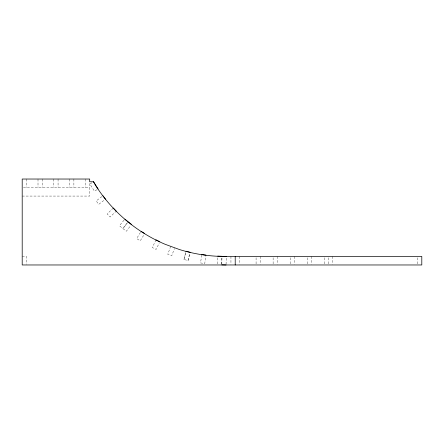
<?xml version="1.0" encoding="UTF-8"?>
<svg xmlns="http://www.w3.org/2000/svg" width="444" height="444" viewBox="0 0 444 444"><rect width="100%" height="100%" fill="white"/><g stroke="black" fill="none" stroke-linecap="round" stroke-linejoin="round"><path stroke-width="0.33" stroke-dasharray="2.22 1.67" d="M221.811 264.208L222 256.343M226.068 264.313L226.262 256.449M217.355 263.941L217.715 256.743M221.567 264.152L221.956 256.299M201.709 255.145L200.533 262.92L204.745 263.558L205.922 255.777M185.631 252.475L183.844 259.463L188.062 260.539L189.849 253.557M183.938 259.485L185.72 252.503M187.967 260.517L189.755 253.53M170.69 246.326L167.765 254.329L171.767 255.788L174.47 248.401M156.005 239.871L152.298 247.541L156.133 249.395L159.268 242.907M140.409 232.44L136.641 238.583L140.271 240.809L144.045 234.665M127.744 222.389L122.977 228.649L126.368 231.23L130.736 225.491M124.02 220.169L119.43 225.724L122.716 228.438L127.722 222.372M113.298 208.042L107.143 213.936L110.09 217.011L116.239 211.116M101.915 196.575L96.165 200.921L98.729 204.323L104.484 199.972M91.98 182.734L89.927 184.038L94.489 191.236L97.058 189.605M23.415 187.551L89.688 187.551M22.2 196.07L89.688 196.07L89.688 182.306M22.2 256.449L26.462 256.449L26.462 264.313M417.538 257.759L417.538 264.313M332.761 256.449L332.761 264.313M328.505 257.759L328.505 264.313M324.242 257.759L324.242 264.313M311.46 256.449L311.46 264.313M307.204 257.759L307.204 264.313M294.422 256.449L294.422 264.313M290.16 257.759L290.16 264.313M277.383 256.449L277.383 264.313M273.121 257.759L273.121 264.313M260.339 256.449L260.339 264.313M256.083 257.759L256.083 264.313M239.466 256.449L239.466 264.313M230.947 256.449L230.947 264.313M85.426 179.032L85.426 187.551M73.882 179.032L73.882 187.551M69.625 179.032L69.625 187.551M58.07 179.032L58.07 187.551M53.813 179.032L53.813 187.551M42.263 179.032L42.263 187.551M38.006 179.032L38.006 187.551M26.462 179.032L26.462 187.551"/><path stroke-width="0.67" d="M93.523 181.757L89.688 181.757L89.688 179.032L22.2 179.032L22.2 264.968L421.8 264.968L421.8 256.449L224.98 256.449A153.363 153.363 0 0 1 179.609 249.584L165.196 244.317A153.363 153.363 0 0 1 95.837 185.803L93.523 181.757L98.085 188.955M222 256.343L226.262 256.449M221.795 264.863L226.052 264.968M217.749 256.088L222 256.299M201.804 254.495L206.016 255.134M185.953 251.204L190.176 252.286M156.005 239.871L159.84 241.725M141.098 231.324L144.727 233.55M131.529 224.448L124.858 219.158M113.298 208.042L116.239 211.116M102.958 195.787L105.528 199.184M235.209 256.449L235.209 264.968"/></g></svg>
